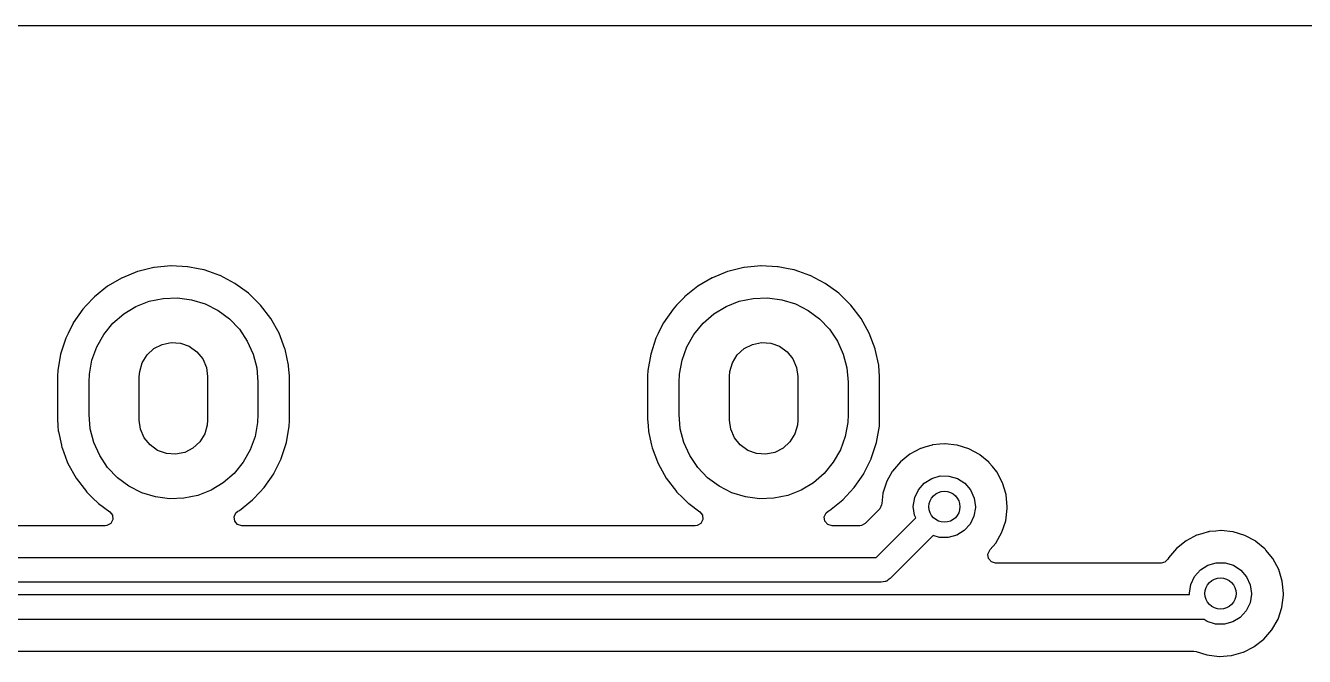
# Model space of a CAD drawing. Extents: x 83 to 135, y -230 to -45.
# Drawn here: x 102.05 to 122.64, y -55.12 to -44.96 of the extents above; entities that cross this region are included whole.
import ezdxf

# ---------------------------------------------------------------- set-up
doc = ezdxf.new("R2010")
doc.units = 0
doc.layers.add('BLACK', color=7, linetype='CONTINUOUS')

msp = doc.modelspace()

# ---------------------------------------------------------------- linework, layer by layer
at = {"layer": 'BLACK', "linetype": 'CONTINUOUS'}
for p, q in [((83.1845, -44.9585), (133.986, -44.9585)), ((103.85, -48.9189), (103.607, -49.0173)), ((103.854, -48.9172), (103.85, -48.9189)), ((103.85, -48.9189), (103.85, -48.9189)), ((103.983, -48.8856), (103.854, -48.9172)), ((104.113, -48.8538), (103.983, -48.8856)), ((104.118, -48.8527), (104.113, -48.8538)), ((104.113, -48.8538), (104.113, -48.8538)), ((104.387, -48.827), (104.118, -48.8527)), ((104.392, -48.8272), (104.387, -48.827)), ((104.654, -48.8402), (104.392, -48.8272)), ((104.392, -48.8272), (104.392, -48.8272)), ((104.658, -48.8405), (104.654, -48.8402)), ((104.654, -48.8402), (104.654, -48.8402)), ((104.663, -48.8413), (104.658, -48.8405)), ((104.826, -48.8736), (104.663, -48.8413)), ((104.663, -48.8413), (104.663, -48.8413)), ((104.924, -48.8929), (104.826, -48.8736)), ((104.998, -48.9189), (104.924, -48.8929)), ((105.176, -48.9817), (104.998, -48.9189)), ((105.18, -48.9832), (105.176, -48.9817)), ((105.176, -48.9817), (105.176, -48.9817)), ((105.42, -49.1095), (105.18, -48.9832)), ((113.35, -48.9189), (113.107, -49.0173)), ((113.354, -48.9172), (113.35, -48.9189)), ((113.35, -48.9189), (113.35, -48.9189)), ((113.483, -48.8856), (113.354, -48.9172)), ((113.613, -48.8538), (113.483, -48.8856)), ((113.618, -48.8527), (113.613, -48.8538)), ((113.613, -48.8538), (113.613, -48.8538)), ((113.887, -48.827), (113.618, -48.8527)), ((113.892, -48.8272), (113.887, -48.827)), ((114.154, -48.8402), (113.892, -48.8272)), ((113.892, -48.8272), (113.892, -48.8272)), ((114.158, -48.8405), (114.154, -48.8402)), ((114.154, -48.8402), (114.154, -48.8402)), ((114.163, -48.8413), (114.158, -48.8405)), ((114.326, -48.8736), (114.163, -48.8413)), ((114.163, -48.8413), (114.163, -48.8413)), ((114.424, -48.8929), (114.326, -48.8736)), ((114.498, -48.9189), (114.424, -48.8929)), ((114.676, -48.9817), (114.498, -48.9189)), ((114.68, -48.9832), (114.676, -48.9817)), ((114.676, -48.9817), (114.676, -48.9817)), ((114.92, -49.1095), (114.68, -48.9832)), ((103.369, -49.156), (103.157, -49.3254)), ((103.603, -49.019), (103.369, -49.156)), ((103.607, -49.0173), (103.603, -49.019)), ((105.639, -49.269), (105.42, -49.1095)), ((112.869, -49.156), (112.657, -49.3254)), ((113.103, -49.019), (112.869, -49.156)), ((113.107, -49.0173), (113.103, -49.019)), ((115.139, -49.269), (114.92, -49.1095)), ((103.154, -49.3287), (103.029, -49.4622)), ((103.157, -49.3254), (103.154, -49.3287)), ((103.825, -49.4818), (104.039, -49.3974)), ((104.039, -49.3974), (104.264, -49.3501)), ((104.264, -49.3501), (104.494, -49.3415)), ((104.494, -49.3415), (104.722, -49.3717)), ((104.722, -49.3717), (104.942, -49.4399)), ((105.833, -49.4586), (105.639, -49.269)), ((112.654, -49.3287), (112.529, -49.4622)), ((112.657, -49.3254), (112.654, -49.3287)), ((113.325, -49.4818), (113.539, -49.3974)), ((113.539, -49.3974), (113.764, -49.3501)), ((113.764, -49.3501), (113.994, -49.3415)), ((113.994, -49.3415), (114.222, -49.3717)), ((114.222, -49.3717), (114.442, -49.4399)), ((115.333, -49.4586), (115.139, -49.269)), ((102.972, -49.5235), (102.817, -49.7463)), ((103.029, -49.4622), (102.972, -49.5235)), ((103.455, -49.7519), (103.629, -49.6011)), ((103.629, -49.6011), (103.825, -49.4818)), ((104.942, -49.4399), (105.147, -49.5441)), ((105.147, -49.5441), (105.331, -49.6814)), ((105.998, -49.6741), (105.833, -49.4586)), ((112.472, -49.5235), (112.317, -49.7463)), ((112.529, -49.4622), (112.472, -49.5235)), ((112.955, -49.7519), (113.129, -49.6011)), ((113.129, -49.6011), (113.325, -49.4818)), ((114.442, -49.4399), (114.647, -49.5441)), ((114.647, -49.5441), (114.831, -49.6814)), ((115.498, -49.6741), (115.333, -49.4586)), ((102.815, -49.7504), (102.733, -49.9155)), ((102.817, -49.7463), (102.815, -49.7504)), ((102.815, -49.7504), (102.815, -49.7504)), ((103.309, -49.9297), (103.455, -49.7519)), ((105.331, -49.6814), (105.49, -49.8478)), ((106.129, -49.9112), (105.998, -49.6741)), ((112.315, -49.7504), (112.233, -49.9155)), ((112.317, -49.7463), (112.315, -49.7504)), ((112.315, -49.7504), (112.315, -49.7504)), ((112.809, -49.9297), (112.955, -49.7519)), ((114.831, -49.6814), (114.99, -49.8478)), ((115.629, -49.9112), (115.498, -49.6741)), ((102.697, -49.9891), (102.612, -50.2468)), ((102.733, -49.9155), (102.697, -49.9891)), ((103.195, -50.1295), (103.309, -49.9297)), ((105.49, -49.8478), (105.618, -50.0386)), ((106.225, -50.1648), (106.129, -49.9112)), ((112.197, -49.9891), (112.112, -50.2468)), ((112.233, -49.9155), (112.197, -49.9891)), ((112.695, -50.1295), (112.809, -49.9297)), ((114.99, -49.8478), (115.118, -50.0386)), ((115.725, -50.1648), (115.629, -49.9112)), ((103.117, -50.3457), (103.195, -50.1295)), ((104.006, -50.2594), (104.116, -50.1584)), ((104.116, -50.1584), (104.249, -50.0906)), ((104.249, -50.0906), (104.395, -50.0611)), ((104.395, -50.0611), (104.544, -50.072)), ((104.544, -50.072), (104.685, -50.1226)), ((104.685, -50.1226), (104.807, -50.2091)), ((104.807, -50.2091), (104.9, -50.3251)), ((105.618, -50.0386), (105.713, -50.2483)), ((106.226, -50.1692), (106.225, -50.1648)), ((106.283, -50.4251), (106.226, -50.1692)), ((106.226, -50.1692), (106.226, -50.1692)), ((112.617, -50.3457), (112.695, -50.1295)), ((113.506, -50.2594), (113.616, -50.1584)), ((113.616, -50.1584), (113.749, -50.0906)), ((113.749, -50.0906), (113.895, -50.0611)), ((113.895, -50.0611), (114.044, -50.072)), ((114.044, -50.072), (114.185, -50.1226)), ((114.185, -50.1226), (114.307, -50.2091)), ((114.307, -50.2091), (114.4, -50.3251)), ((115.118, -50.0386), (115.213, -50.2483)), ((115.726, -50.1692), (115.725, -50.1648)), ((115.783, -50.4251), (115.726, -50.1692)), ((115.726, -50.1692), (115.726, -50.1692)), ((102.612, -50.2468), (102.566, -50.5139)), ((103.076, -50.572), (103.117, -50.3457)), ((103.886, -50.5297), (103.928, -50.3863)), ((103.928, -50.3863), (104.006, -50.2594)), ((104.9, -50.3251), (104.96, -50.4621)), ((105.713, -50.2483), (105.771, -50.4709)), ((106.284, -50.4295), (106.283, -50.4251)), ((106.284, -50.4341), (106.284, -50.4295)), ((106.296, -50.6012), (106.284, -50.4341)), ((112.112, -50.2468), (112.066, -50.5139)), ((112.576, -50.572), (112.617, -50.3457)), ((113.386, -50.5297), (113.428, -50.3863)), ((113.428, -50.3863), (113.506, -50.2594)), ((114.4, -50.3251), (114.46, -50.4621)), ((115.213, -50.2483), (115.271, -50.4709)), ((115.784, -50.4295), (115.783, -50.4251)), ((115.784, -50.4341), (115.784, -50.4295)), ((115.796, -50.6012), (115.784, -50.4341)), ((102.566, -50.5139), (102.561, -50.5996)), ((102.561, -50.5996), (102.561, -51.2889)), ((103.07, -50.7), (103.076, -50.572)), ((103.88, -50.61), (103.886, -50.5297)), ((103.88, -51.31), (103.88, -50.61)), ((104.96, -50.4621), (104.98, -50.61)), ((104.98, -50.61), (104.98, -51.31)), ((105.771, -50.4709), (105.79, -50.7)), ((106.298, -50.6311), (106.296, -50.6012)), ((106.298, -51.3204), (106.298, -50.6311)), ((112.066, -50.5139), (112.061, -50.5996)), ((112.061, -50.5996), (112.061, -51.2889)), ((112.57, -50.7), (112.576, -50.572)), ((113.38, -50.61), (113.386, -50.5297)), ((113.38, -51.31), (113.38, -50.61)), ((114.46, -50.4621), (114.48, -50.61)), ((114.48, -50.61), (114.48, -51.31)), ((115.271, -50.4709), (115.29, -50.7)), ((115.798, -50.6311), (115.796, -50.6012)), ((115.798, -51.3204), (115.798, -50.6311)), ((103.07, -51.22), (103.07, -50.7)), ((105.79, -50.7), (105.79, -51.22)), ((112.57, -51.22), (112.57, -50.7)), ((115.29, -50.7), (115.29, -51.22)), ((103.089, -51.4491), (103.07, -51.22)), ((105.79, -51.22), (105.784, -51.348)), ((112.589, -51.4491), (112.57, -51.22)), ((115.29, -51.22), (115.284, -51.348)), ((102.561, -51.2889), (102.562, -51.2912)), ((102.562, -51.2912), (102.562, -51.2912)), ((102.562, -51.2912), (102.57, -51.4022)), ((102.57, -51.4022), (102.576, -51.4905)), ((103.147, -51.6717), (103.089, -51.4491)), ((103.9, -51.4579), (103.88, -51.31)), ((103.96, -51.5949), (103.9, -51.4579)), ((104.974, -51.3903), (104.932, -51.5337)), ((104.98, -51.31), (104.974, -51.3903)), ((105.784, -51.348), (105.743, -51.5743)), ((106.248, -51.6732), (106.294, -51.4061)), ((106.294, -51.4061), (106.298, -51.3204)), ((112.061, -51.2889), (112.062, -51.2912)), ((112.062, -51.2912), (112.062, -51.2912)), ((112.062, -51.2912), (112.07, -51.4022)), ((112.07, -51.4022), (112.076, -51.4905)), ((112.647, -51.6717), (112.589, -51.4491)), ((113.4, -51.4579), (113.38, -51.31)), ((113.46, -51.5949), (113.4, -51.4579)), ((114.474, -51.3903), (114.432, -51.5337)), ((114.48, -51.31), (114.474, -51.3903)), ((115.284, -51.348), (115.243, -51.5743)), ((115.748, -51.6732), (115.794, -51.4061)), ((115.794, -51.4061), (115.798, -51.3204)), ((102.576, -51.4905), (102.577, -51.4949)), ((102.577, -51.4949), (102.577, -51.4949)), ((102.577, -51.4949), (102.626, -51.7141)), ((103.242, -51.8814), (103.147, -51.6717)), ((104.053, -51.7109), (103.96, -51.5949)), ((104.854, -51.6606), (104.744, -51.7616)), ((104.932, -51.5337), (104.854, -51.6606)), ((105.743, -51.5743), (105.665, -51.7905)), ((106.163, -51.9309), (106.248, -51.6732)), ((112.076, -51.4905), (112.077, -51.4949)), ((112.077, -51.4949), (112.077, -51.4949)), ((112.077, -51.4949), (112.126, -51.7141)), ((112.742, -51.8814), (112.647, -51.6717)), ((113.553, -51.7109), (113.46, -51.5949)), ((114.354, -51.6606), (114.244, -51.7616)), ((114.432, -51.5337), (114.354, -51.6606)), ((115.243, -51.5743), (115.165, -51.7905)), ((115.663, -51.9309), (115.748, -51.6732)), ((102.626, -51.7141), (102.635, -51.7552)), ((102.635, -51.7552), (102.636, -51.7595)), ((102.636, -51.7595), (102.72, -51.981)), ((104.175, -51.7974), (104.053, -51.7109)), ((104.316, -51.848), (104.175, -51.7974)), ((104.465, -51.8589), (104.316, -51.848)), ((104.611, -51.8294), (104.465, -51.8589)), ((104.744, -51.7616), (104.611, -51.8294)), ((105.665, -51.7905), (105.551, -51.9903)), ((112.126, -51.7141), (112.135, -51.7552)), ((112.135, -51.7552), (112.136, -51.7595)), ((112.136, -51.7595), (112.22, -51.981)), ((113.675, -51.7974), (113.553, -51.7109)), ((113.816, -51.848), (113.675, -51.7974)), ((113.965, -51.8589), (113.816, -51.848)), ((114.111, -51.8294), (113.965, -51.8589)), ((114.244, -51.7616), (114.111, -51.8294)), ((115.165, -51.7905), (115.051, -51.9903)), ((116.285, -51.857), (116.131, -51.981)), ((116.364, -51.8157), (116.285, -51.857)), ((116.455, -51.7683), (116.364, -51.8157)), ((116.46, -51.7654), (116.455, -51.7683)), ((116.455, -51.7683), (116.455, -51.7683)), ((116.539, -51.7422), (116.46, -51.7654)), ((116.644, -51.7113), (116.539, -51.7422)), ((116.65, -51.7096), (116.644, -51.7113)), ((116.644, -51.7113), (116.644, -51.7113)), ((116.656, -51.709), (116.65, -51.7096)), ((116.765, -51.6992), (116.656, -51.709)), ((116.656, -51.709), (116.656, -51.709)), ((116.847, -51.6916), (116.765, -51.6992)), ((116.853, -51.6923), (116.847, -51.6916)), ((117.038, -51.7117), (116.853, -51.6923)), ((116.853, -51.6923), (116.853, -51.6923)), ((117.044, -51.7123), (117.038, -51.7117)), ((117.038, -51.7117), (117.038, -51.7117)), ((117.233, -51.7708), (117.044, -51.7123)), ((117.407, -51.8649), (117.233, -51.7708)), ((117.411, -51.8688), (117.407, -51.8649)), ((117.553, -51.9857), (117.411, -51.8688)), ((117.411, -51.8688), (117.411, -51.8688)), ((102.72, -51.981), (102.731, -52.0088)), ((102.731, -52.0088), (102.862, -52.2459)), ((103.37, -52.0722), (103.242, -51.8814)), ((103.529, -52.2386), (103.37, -52.0722)), ((105.551, -51.9903), (105.405, -52.1681)), ((106.045, -52.1696), (106.161, -51.935)), ((106.161, -51.935), (106.163, -51.9309)), ((106.161, -51.935), (106.161, -51.935)), ((112.22, -51.981), (112.231, -52.0088)), ((112.231, -52.0088), (112.362, -52.2459)), ((112.87, -52.0722), (112.742, -51.8814)), ((113.029, -52.2386), (112.87, -52.0722)), ((115.051, -51.9903), (114.905, -52.1681)), ((115.545, -52.1696), (115.661, -51.935)), ((115.661, -51.935), (115.663, -51.9309)), ((115.661, -51.935), (115.661, -51.935)), ((116.131, -51.981), (116.004, -52.1325)), ((117.559, -51.9909), (117.553, -51.9857)), ((117.563, -51.9957), (117.559, -51.9909)), ((117.614, -52.0579), (117.563, -51.9957)), ((117.563, -51.9957), (117.563, -51.9957)), ((117.684, -52.1442), (117.614, -52.0579)), ((102.862, -52.2459), (103.027, -52.4614)), ((103.713, -52.3759), (103.529, -52.2386)), ((105.405, -52.1681), (105.231, -52.3189)), ((105.888, -52.3965), (106.043, -52.1737)), ((106.043, -52.1737), (106.045, -52.1696)), ((112.362, -52.2459), (112.527, -52.4614)), ((113.213, -52.3759), (113.029, -52.2386)), ((114.905, -52.1681), (114.731, -52.3189)), ((115.388, -52.3965), (115.543, -52.1737)), ((115.543, -52.1737), (115.545, -52.1696)), ((115.942, -52.2459), (115.909, -52.3058)), ((116.001, -52.1379), (115.942, -52.2459)), ((116.004, -52.1325), (116.001, -52.1379)), ((116.001, -52.1379), (116.001, -52.1379)), ((116.516, -52.3242), (116.636, -52.2486)), ((116.636, -52.2486), (116.772, -52.2096)), ((116.772, -52.2096), (116.914, -52.2105)), ((116.914, -52.2105), (117.05, -52.2511)), ((117.05, -52.2511), (117.169, -52.3282)), ((117.777, -52.3188), (117.684, -52.1442)), ((103.027, -52.4614), (103.03, -52.4646)), ((103.03, -52.4646), (103.03, -52.4646)), ((103.03, -52.4646), (103.127, -52.5596)), ((103.918, -52.4801), (103.713, -52.3759)), ((104.138, -52.5483), (103.918, -52.4801)), ((105.035, -52.4382), (104.821, -52.5226)), ((105.231, -52.3189), (105.035, -52.4382)), ((105.703, -52.5946), (105.824, -52.4646)), ((105.824, -52.4646), (105.885, -52.3998)), ((105.885, -52.3998), (105.888, -52.3965)), ((105.885, -52.3998), (105.885, -52.3998)), ((112.527, -52.4614), (112.53, -52.4646)), ((112.53, -52.4646), (112.53, -52.4646)), ((112.53, -52.4646), (112.627, -52.5596)), ((113.418, -52.4801), (113.213, -52.3759)), ((113.638, -52.5483), (113.418, -52.4801)), ((114.535, -52.4382), (114.321, -52.5226)), ((114.731, -52.3189), (114.535, -52.4382)), ((115.203, -52.5946), (115.324, -52.4646)), ((115.324, -52.4646), (115.385, -52.3998)), ((115.385, -52.3998), (115.388, -52.3965)), ((115.385, -52.3998), (115.385, -52.3998)), ((115.849, -52.4943), (115.831, -52.6537)), ((115.851, -52.4884), (115.849, -52.4943)), ((115.907, -52.3117), (115.851, -52.4884)), ((115.909, -52.3058), (115.907, -52.3117)), ((115.907, -52.3117), (115.907, -52.3117)), ((116.362, -52.5588), (116.422, -52.4305)), ((116.422, -52.4305), (116.516, -52.3242)), ((117.169, -52.3282), (117.261, -52.4356)), ((117.261, -52.4356), (117.32, -52.5647)), ((117.834, -52.5082), (117.777, -52.3188)), ((103.127, -52.5596), (103.221, -52.651)), ((103.221, -52.651), (103.224, -52.6537)), ((103.224, -52.6537), (103.224, -52.6537)), ((103.224, -52.6537), (103.404, -52.7846)), ((104.366, -52.5785), (104.138, -52.5483)), ((104.596, -52.5699), (104.366, -52.5785)), ((104.821, -52.5226), (104.596, -52.5699)), ((105.491, -52.764), (105.703, -52.5946)), ((112.627, -52.5596), (112.721, -52.651)), ((112.721, -52.651), (112.724, -52.6537)), ((112.724, -52.6537), (112.724, -52.6537)), ((112.724, -52.6537), (112.904, -52.7846)), ((113.866, -52.5785), (113.638, -52.5483)), ((114.096, -52.5699), (113.866, -52.5785)), ((114.321, -52.5226), (114.096, -52.5699)), ((114.991, -52.764), (115.203, -52.5946)), ((115.828, -52.6757), (115.801, -52.7411)), ((115.831, -52.6537), (115.828, -52.6757)), ((116.34, -52.6989), (116.362, -52.5588)), ((116.358, -52.8395), (116.34, -52.6989)), ((117.32, -52.5647), (117.34, -52.705)), ((117.853, -52.705), (117.834, -52.5082)), ((103.404, -52.7846), (103.448, -52.8409)), ((103.448, -52.8409), (103.454, -52.9116)), ((105.407, -52.8686), (105.436, -52.804)), ((105.417, -52.9388), (105.407, -52.8686)), ((105.436, -52.804), (105.468, -52.7778)), ((105.468, -52.7778), (105.491, -52.764)), ((112.904, -52.7846), (112.948, -52.8409)), ((112.948, -52.8409), (112.954, -52.9116)), ((114.907, -52.8686), (114.936, -52.804)), ((114.917, -52.9388), (114.907, -52.8686)), ((114.936, -52.804), (114.968, -52.7778)), ((114.968, -52.7778), (114.991, -52.764)), ((115.792, -52.7507), (115.567, -52.9756)), ((115.741, -53.521), (116.378, -52.8841)), ((115.801, -52.7411), (115.792, -52.7507)), ((116.378, -52.8841), (116.358, -52.8395)), ((117.316, -52.857), (117.255, -52.9846)), ((117.34, -52.7172), (117.316, -52.857)), ((117.34, -52.705), (117.34, -52.7172)), ((117.828, -52.9295), (117.853, -52.7333)), ((117.853, -52.7333), (117.853, -52.705)), ((103.33, -53.0125), (100.74, -53.0125)), ((103.359, -53.0092), (103.33, -53.0125)), ((103.42, -52.9744), (103.359, -53.0092)), ((103.454, -52.9116), (103.42, -52.9744)), ((105.463, -52.9925), (105.417, -52.9388)), ((105.531, -53.0125), (105.463, -52.9925)), ((112.83, -53.0125), (105.531, -53.0125)), ((112.859, -53.0092), (112.83, -53.0125)), ((112.92, -52.9744), (112.859, -53.0092)), ((112.954, -52.9116), (112.92, -52.9744)), ((114.963, -52.9925), (114.917, -52.9388)), ((115.031, -53.0125), (114.963, -52.9925)), ((115.478, -53.0125), (115.031, -53.0125)), ((115.505, -53.0096), (115.478, -53.0125)), ((115.567, -52.9756), (115.505, -53.0096)), ((117.159, -53.0897), (117.039, -53.1639)), ((117.255, -52.9846), (117.159, -53.0897)), ((117.766, -53.1172), (117.828, -52.9295)), ((121.089, -53.1083), (120.984, -53.1392)), ((121.095, -53.1066), (121.089, -53.1083)), ((121.089, -53.1083), (121.089, -53.1083)), ((121.101, -53.106), (121.095, -53.1066)), ((121.21, -53.0962), (121.101, -53.106)), ((121.101, -53.106), (121.101, -53.106)), ((121.292, -53.0886), (121.21, -53.0962)), ((121.298, -53.0893), (121.292, -53.0886)), ((121.483, -53.1087), (121.298, -53.0893)), ((121.298, -53.0893), (121.298, -53.0893)), ((121.489, -53.1093), (121.483, -53.1087)), ((121.483, -53.1087), (121.483, -53.1087)), ((121.678, -53.1678), (121.489, -53.1093)), ((116.66, -53.1674), (115.965, -53.8627)), ((116.76, -53.1986), (116.66, -53.1674)), ((116.902, -53.2012), (116.76, -53.1986)), ((117.039, -53.1639), (116.902, -53.2012)), ((117.579, -53.3927), (117.668, -53.2891)), ((117.668, -53.2891), (117.766, -53.1172)), ((120.73, -53.254), (120.576, -53.378)), ((120.85, -53.1913), (120.73, -53.254)), ((120.9, -53.1653), (120.85, -53.1913)), ((120.905, -53.1624), (120.9, -53.1653)), ((120.9, -53.1653), (120.9, -53.1653)), ((120.984, -53.1392), (120.905, -53.1624)), ((121.852, -53.2619), (121.678, -53.1678)), ((121.856, -53.2658), (121.852, -53.2619)), ((121.998, -53.3827), (121.856, -53.2658)), ((121.856, -53.2658), (121.856, -53.2658)), ((100.711, -53.521), (115.741, -53.521)), ((117.54, -53.4681), (117.569, -53.4037)), ((117.55, -53.5384), (117.54, -53.4681)), ((117.569, -53.4037), (117.579, -53.3927)), ((120.576, -53.378), (120.449, -53.5295)), ((122.004, -53.3879), (121.998, -53.3827)), ((122.008, -53.3927), (122.004, -53.3879)), ((122.017, -53.4037), (122.008, -53.3927)), ((122.008, -53.3927), (122.008, -53.3927)), ((122.129, -53.5412), (122.017, -53.4037)), ((117.596, -53.592), (117.55, -53.5384)), ((117.665, -53.612), (117.596, -53.592)), ((120.329, -53.612), (117.665, -53.612)), ((120.389, -53.5968), (120.329, -53.612)), ((120.439, -53.5467), (120.389, -53.5968)), ((120.446, -53.5349), (120.439, -53.5467)), ((120.449, -53.5295), (120.446, -53.5349)), ((120.446, -53.5349), (120.446, -53.5349)), ((120.867, -53.8275), (120.961, -53.7212)), ((120.961, -53.7212), (121.081, -53.6456)), ((121.081, -53.6456), (121.217, -53.6066)), ((121.217, -53.6066), (121.359, -53.6075)), ((121.359, -53.6075), (121.495, -53.6481)), ((121.495, -53.6481), (121.614, -53.7252)), ((121.614, -53.7252), (121.706, -53.8326)), ((122.222, -53.7158), (122.129, -53.5412)), ((122.279, -53.9052), (122.222, -53.7158)), ((115.824, -53.921), (100.794, -53.921)), ((115.857, -53.9136), (115.824, -53.921)), ((115.89, -53.9099), (115.857, -53.9136)), ((115.9, -53.9038), (115.89, -53.9099)), ((115.911, -53.9012), (115.9, -53.9038)), ((115.937, -53.8804), (115.911, -53.9012)), ((115.965, -53.8627), (115.937, -53.8804)), ((120.807, -53.9558), (120.867, -53.8275)), ((121.706, -53.8326), (121.765, -53.9617)), ((122.298, -54.102), (122.279, -53.9052)), ((100.959, -54.1205), (120.788, -54.1205)), ((120.785, -54.0959), (120.807, -53.9558)), ((120.788, -54.1205), (120.785, -54.0959)), ((121.785, -54.1142), (121.761, -54.254)), ((121.765, -53.9617), (121.785, -54.102)), ((121.785, -54.102), (121.785, -54.1142)), ((122.273, -54.3265), (122.298, -54.1303)), ((122.298, -54.1303), (122.298, -54.102)), ((121.761, -54.254), (121.7, -54.3816)), ((122.211, -54.5142), (122.273, -54.3265)), ((121.02, -54.5205), (101.042, -54.5205)), ((121.07, -54.5533), (121.02, -54.5205)), ((121.205, -54.5956), (121.07, -54.5533)), ((121.604, -54.4867), (121.484, -54.5609)), ((121.7, -54.3816), (121.604, -54.4867)), ((122.113, -54.6861), (122.211, -54.5142)), ((121.347, -54.5982), (121.205, -54.5956)), ((121.484, -54.5609), (121.347, -54.5982)), ((121.984, -54.8359), (122.113, -54.6861)), ((121.657, -55.044), (121.822, -54.9604)), ((121.822, -54.9604), (121.828, -54.9576)), ((121.822, -54.9604), (121.822, -54.9604)), ((121.828, -54.9576), (121.984, -54.8359)), ((101.305, -55.029), (120.854, -55.029)), ((120.854, -55.029), (120.893, -55.0352)), ((120.893, -55.0352), (121.067, -55.0917)), ((121.067, -55.0917), (121.264, -55.1152)), ((121.264, -55.1152), (121.27, -55.1147)), ((121.27, -55.1147), (121.455, -55.1005)), ((121.27, -55.1147), (121.27, -55.1147)), ((121.455, -55.1005), (121.461, -55.1)), ((121.455, -55.1005), (121.455, -55.1005)), ((121.461, -55.1), (121.651, -55.0468)), ((121.651, -55.0468), (121.657, -55.044)), ((121.657, -55.044), (121.657, -55.044))]:
    msp.add_line(p, q, dxfattribs=at)
at = {"layer": 'BLACK'}
for centre in [(116.84, -52.705), (121.285, -54.102)]:
    msp.add_circle(centre, 0.25, dxfattribs=at)

doc.saveas('drawing.dxf')
